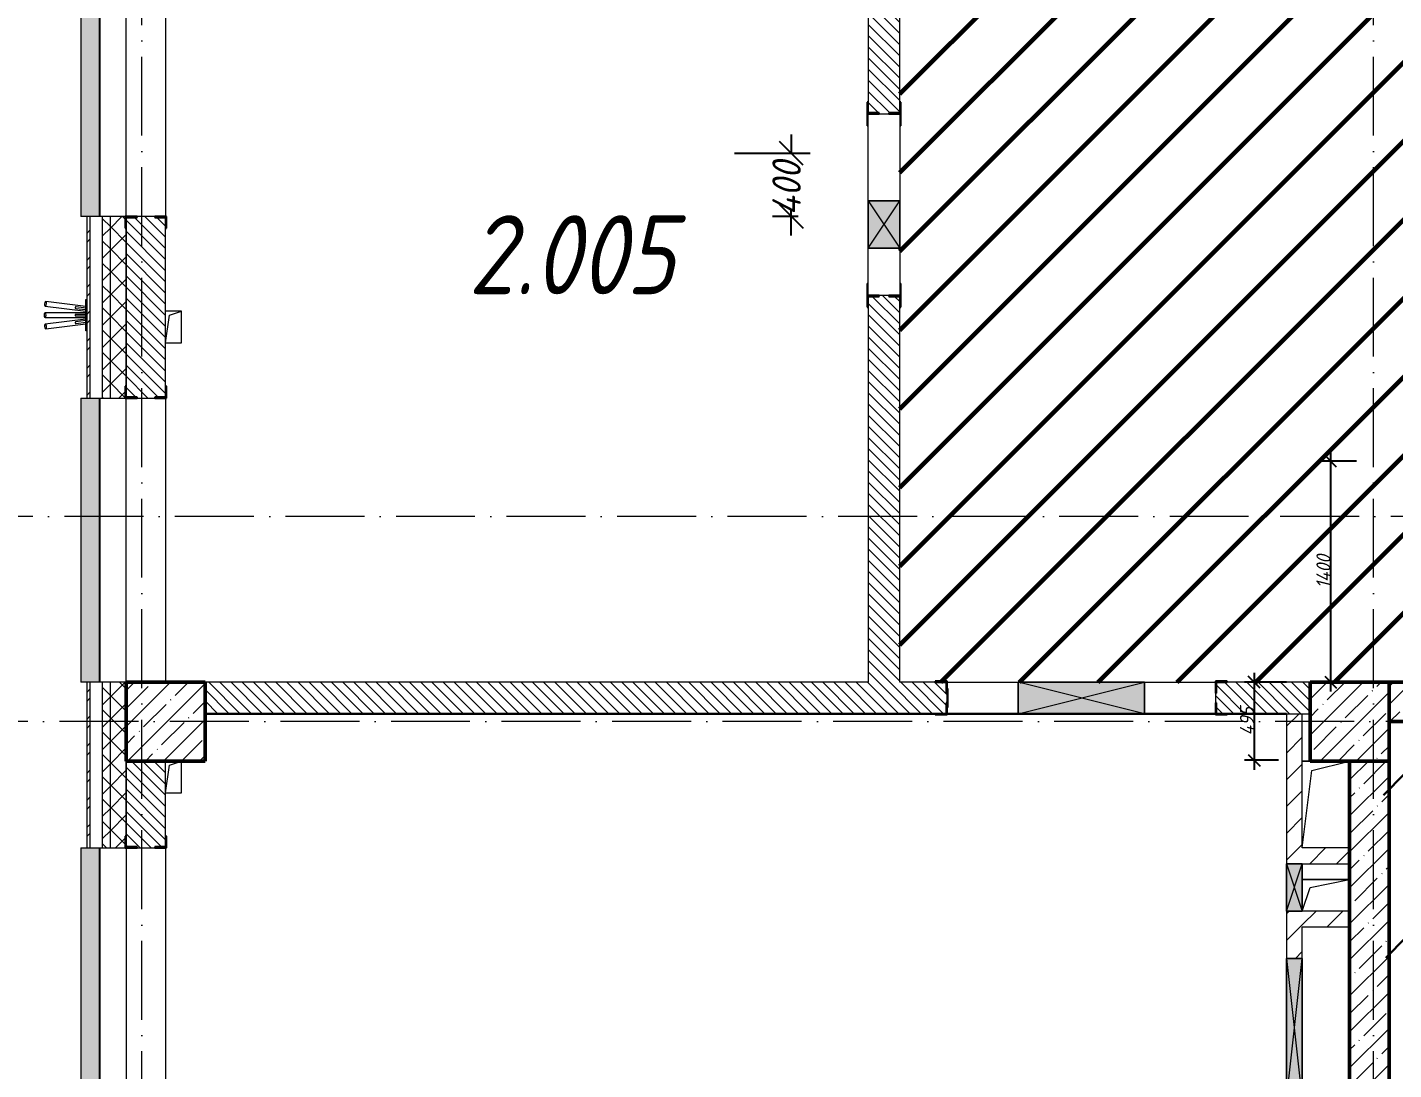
# Model space of a CAD drawing. Header units: millimetres. Extents: x -606178 to 312196, y -19338 to 632709.
# Drawn here: x -267977 to -259323, y 511370 to 517974 of the extents above; entities that cross this region are included whole.
import ezdxf

# ---------------------------------------------------------------- set-up
doc = ezdxf.new("R2010")
doc.units = ezdxf.units.MM
doc.linetypes.add('50_200_ШТРИХ_1Т_ш5_п1_п1_', pattern=[700, 500, -100, 0, -100])
for name, color, linetype, lineweight in [('2.4) ПГП вычит ЖБбалки 0.4 м -', 24, 'Continuous', 30), ('4) ЛЕстницы', 5, 'Continuous', 30), ('6.4.1) Окр пт с инж. ПТ2.16', 3, 'Continuous', 60), ('A-____-____-DIMS', 7, 'Continuous', 9), ('A-DETL-GENF-OTLN', 7, 'Continuous', 9), ('A-FLOR-____-OTLN', 7, 'Continuous', 9), ('A-GENM-____-MCUT', 7, 'Continuous', 25), ('A-GENM-____-OTLN', 7, 'Continuous', 9), ('A-GENM-____-OTLN-1', 7, 'Continuous', 25), ('A-GLAZ-____-OTLN', 7, 'Continuous', 9), ('A-WALL-____-MCUT', 7, 'Continuous', 13), ('A-WALL-____-MCUT-1', 7, 'Continuous', 9), ('A-WALL-____-MCUT-2', 7, 'Continuous', 50), ('A-WALL-____-OTLN', 7, 'Continuous', 9), ('A-WALL-____-PATT-1', 7, 'Continuous', 9), ('A-WALL-FNSH-MCUT-1', 7, 'Continuous', 9), ('I-WALL-____-OTLN', 7, 'Continuous', 9), ('S-COLS-____-MCUT', 7, 'Continuous', 50), ('S-COLS-____-OTLN', 7, 'Continuous', 9), ('S-GRID-____-OTLN-1', 7, '50_200_ШТРИХ_1Т_ш5_п1_п1_', 9), ('Марки помещений', 7, 'Continuous', 9)]:
    doc.layers.add(name, color=color, linetype=linetype, lineweight=lineweight)
doc.layers.add('A-GLAZ-____-OTLN-1', color=7, linetype='Continuous', lineweight=9, true_color=0xc0c0c0)
doc.styles.add('ISOCPEUR_I_10', font='isocpeui.ttf', dxfattribs={"width": 0.9, "height": 180})
doc.styles.add('ISOCPEUR_I_2', font='isocpeui.ttf', dxfattribs={"width": 0.85, "height": 2.3})
doc.styles.add('ISOCPEUR_I_7', font='isocpeui.ttf', dxfattribs={"width": 0.9, "height": 90})
doc.dimstyles.new('ISO-1_8_0_9К_СРЕДНИЙ_Кладочные_2', dxfattribs={"dimscale": 304.8, "dimtxt": 89.638306, "dimasz": 0.246063, "dimexe": 0.19685, "dimexo": 0, "dimgap": 0, "dimtad": 1, "dimdec": 3, "dimrnd": 0.001, "dimdsep": 46, "dimtxsty": 'ISOCPEUR_I_7', "dimblk1": 'OBLIQUE', "dimblk2": 'OBLIQUE', "dimsah": 1, "dimcen": 0.09, "dimdle": 0.19685, "dimazin": 0, "dimtfac": 1, "dimtdec": 4, "dimtix": 1, "dimtmove": 1, "dimatfit": 3, "dimfxl": 1, "dimtvp": 1, "dimtolj": 1, "dimtzin": 0, "dimarcsym": 2})
doc.dimstyles.new('ISO-1_8_0_9К_СРЕДНИЙ_Кладочные_3', dxfattribs={"dimscale": 304.8, "dimtxt": 179.276612, "dimasz": 0.492126, "dimexe": 0.393701, "dimexo": 0, "dimgap": 0, "dimtad": 1, "dimdec": 3, "dimrnd": 0.001, "dimdsep": 46, "dimtxsty": 'ISOCPEUR_I_10', "dimblk1": 'OBLIQUE', "dimblk2": 'OBLIQUE', "dimsah": 1, "dimcen": 0.09, "dimdle": 0.393701, "dimazin": 0, "dimtfac": 1, "dimtdec": 4, "dimtix": 1, "dimtmove": 0, "dimatfit": 3, "dimfxl": 1, "dimtvp": 1, "dimtolj": 1, "dimtzin": 0, "dimarcsym": 2})
pattern_1 = [(135, (-264901.3, 451794.26), (-35.35534, -35.35534), [])]
pattern_2 = [(45, (-264901.3, 451794.26), (-114.04925, 114.04925), []), (45, (-264787.25, 451794.26), (-114.04925, 114.04925), [201.612, -40.322, 3.353, -36.97])]
pattern_3 = [(45, (-264901.3, 451794.26), (-84.85281, 84.85281), [])]
pattern_4 = [(45, (-264901.3, 451794.26), (-70.71068, 70.71068), []), (135, (-264901.3, 451794.26), (-70.71068, -70.71068), [])]

# ---------------------------------------------------------------- blocks, each defined once
blk = doc.blocks.new('BSC_Колонна _Прямоугольная - 500х500-V24-АР1_План отверстий 2 этажа в осях 1-64_Ю-ЯЯ')
at = {"layer": 'S-COLS-____-OTLN'}
h = blk.add_hatch(dxfattribs=at)
h.set_pattern_fill('FP_33', color=256, style=0, pattern_type=2)
h.set_pattern_definition([(45, (2200, -61781.04), (-114.04925, 114.04925), []), (45, (2314.05, -61781.04), (-114.04925, 114.04925), [201.613, -40.323, 3.353, -36.97])])
h.paths.add_polyline_path([(-250, -250), (250, -250), (250, 250), (-250, 250)], flags=0)
at = {"layer": 'S-COLS-____-MCUT'}
for p, q in [((250, 250), (-250, 250)), ((-250, 250), (-250, -250)), ((250, -250), (250, 250)), ((-250, -250), (250, -250))]:
    blk.add_line(p, q, dxfattribs=at)
blk = doc.blocks.new('BSC_Колонна _Прямоугольная - 500х500-V28-АР1_План отверстий 2 этажа в осях 1-64_Ю-ЯЯ')
at = {"layer": 'S-COLS-____-OTLN'}
h = blk.add_hatch(dxfattribs=at)
h.set_pattern_fill('FP_37', color=256, style=0, pattern_type=2)
h.set_pattern_definition([(45, (-5300, -61781.04), (-114.04925, 114.04925), []), (45, (-5185.95, -61781.04), (-114.04925, 114.04925), [201.613, -40.323, 3.353, -36.97])])
h.paths.add_polyline_path([(-250, -250), (250, -250), (250, 250), (-250, 250)], flags=0)
at = {"layer": 'S-COLS-____-MCUT'}
for p, q in [((250, 250), (-250, 250)), ((-250, 250), (-250, -250)), ((250, -250), (250, 250)), ((-250, -250), (250, -250))]:
    blk.add_line(p, q, dxfattribs=at)
blk = doc.blocks.new('Фахверк_СКБ_Уголок - 250_2700-27497298-АР1_План отверстий 2 этажа в осях 1-64_Ю-ЯЯ')
at = {"layer": 'A-GENM-____-MCUT'}
for p, q in [((200, 181), (125, 181)), ((125, 181), (125, 106)), ((131, 106), (131, 175)), ((131, 175), (200, 175)), ((200, 175), (200, 181)), ((125, 106), (131, 106)), ((131, -6), (125, -6)), ((125, -6), (125, -81)), ((125, -81), (200, -81)), ((131, -75), (131, -6)), ((200, -75), (131, -75)), ((200, -81), (200, -75))]:
    blk.add_line(p, q, dxfattribs=at)
blk = doc.blocks.new('154_Стойка_СКБ_Уголок - СМ-2180_200-28268025-АР1_План отверстий 2 этажа в осях 1-64_Ю-ЯЯ')
at = {"layer": 'A-GENM-____-MCUT'}
for p, q in [((125, 156), (125, 81)), ((200, 156), (125, 156)), ((131, 81), (131, 150)), ((131, 150), (200, 150)), ((200, 150), (200, 156)), ((125, 81), (131, 81)), ((131, 19), (125, 19)), ((125, 19), (125, -56)), ((131, -50), (131, 19)), ((125, -56), (200, -56)), ((200, -50), (131, -50)), ((200, -56), (200, -50))]:
    blk.add_line(p, q, dxfattribs=at)
blk = doc.blocks.new('Стойка_Влож_Уголок_Опорный - Уголок-28213941-АР1_План отверстий 2 этажа в осях 1-64_Ю-ЯЯ')
at = {"layer": 'A-GENM-____-OTLN'}
for p, q in [((-212, -6), (-212, 0)), ((0, 0), (0, -6)), ((-212, -75), (-212, -6)), ((-212, -6), (-206, -6)), ((-212, -75), (-206, -75)), ((-6, -6), (0, -6)), ((-6, -75), (0, -75)), ((0, -6), (0, -75))]:
    blk.add_line(p, q, dxfattribs=at)
blk = doc.blocks.new('Фахверк_СКБ_Уголок - 200_3550-28267367-АР1_План отверстий 2 этажа в осях 1-64_Ю-ЯЯ')
at = {"layer": 'A-GENM-____-MCUT'}
for p, q in [((200, 156), (125, 156)), ((125, 156), (125, 81)), ((131, 81), (131, 150)), ((131, 150), (200, 150)), ((200, 150), (200, 156)), ((125, 81), (131, 81)), ((131, 19), (125, 19)), ((125, 19), (125, -56)), ((131, -50), (131, 19)), ((125, -56), (200, -56)), ((200, -50), (131, -50)), ((200, -56), (200, -50))]:
    blk.add_line(p, q, dxfattribs=at)
blk = doc.blocks.new('154_Стойка_СКБ_Уголок - СМ-2480_200-28346303-АР1_План отверстий 2 этажа в осях 1-64_Ю-ЯЯ')
at = {"layer": 'A-GENM-____-MCUT'}
for p, q in [((125, 156), (125, 81)), ((200, 156), (125, 156)), ((131, 81), (131, 150)), ((131, 150), (200, 150)), ((200, 150), (200, 156)), ((125, 81), (131, 81)), ((131, 19), (125, 19)), ((125, 19), (125, -56)), ((131, -50), (131, 19)), ((125, -56), (200, -56)), ((200, -50), (131, -50)), ((200, -56), (200, -50))]:
    blk.add_line(p, q, dxfattribs=at)
blk = doc.blocks.new('Стойка_Влож_Полоса боковая - Полоса-V150-АР1_План отверстий 2 этажа в осях 1-64_Ю-ЯЯ')
at = {"layer": 'A-GENM-____-OTLN'}
for p, q in [((-5, 60), (0, 60)), ((-5, -60), (-5, 60)), ((0, 31), (0, -31)), ((0, -60), (-5, -60))]:
    blk.add_line(p, q, dxfattribs=at)
blk = doc.blocks.new('AR_Отверстие прямоугольное _в плите_ - AR_Отверстие прямоугольное _в плите_-V165-АР1_План отверстий 2 этажа в осях 1-64_Ю-ЯЯ')
at = {"layer": 'A-GENM-____-OTLN'}
for p, q in [((50, 100), (-50, 100)), ((-25, 75), (50, 100)), ((50, -100), (50, 100)), ((-50, -100), (-25, 75)), ((-50, -100), (50, -100))]:
    blk.add_line(p, q, dxfattribs=at)
blk = doc.blocks.new('AR_Отверстие прямоугольное _в плите_ - AR_Отверстие прямоугольное _в плите_-V188-АР1_План отверстий 2 этажа в осях 1-64_Ю-ЯЯ')
at = {"layer": 'A-GENM-____-OTLN'}
for p, q in [((150, 100), (-150, 100)), ((-100, 50), (150, 100)), ((-150, -100), (-100, 50))]:
    blk.add_line(p, q, dxfattribs=at)
blk = doc.blocks.new('AR_Отверстие прямоугольное _в плите_ - AR_Отверстие прямоугольное _в плите_-30552638-АР1_План отверстий 2 этажа в осях 1-64_Ю-ЯЯ')
at = {"layer": 'A-GENM-____-OTLN'}
for p, q in [((-100, 275), (-150, 275)), ((-90, 215), (150, 275)), ((-150, -275), (-90, 215))]:
    blk.add_line(p, q, dxfattribs=at)
blk = doc.blocks.new('Отлив_СКБ - Отлив витража_120_НВФ-31885689-АР1_План отверстий 2 этажа в осях 1-64_Ю-ЯЯ')
at = {"layer": 'A-GLAZ-____-OTLN-1'}
for points in [[(1800, 2), (1800, 120), (0, 120), (0, 2), (737.3, 2)], [(1800, 0), (1800, 2), (0, 2), (0, 0), (737.3, 0)]]:
    blk.add_hatch(color=256, dxfattribs=at).paths.add_polyline_path(points, flags=0)
at = {"layer": 'A-GLAZ-____-OTLN'}
for p, q in [((0, 83), (0, 120)), ((1800, 120), (0, 120)), ((1800, 120), (1800, 83)), ((0, 2), (1800, 2)), ((1800, 0), (0, 0))]:
    blk.add_line(p, q, dxfattribs=at)
blk = doc.blocks.new('Указатель_Флаги_По грани - Указатель_Флаги_По грани-31763482-АР1_План отверстий 2 этажа в осях 1-64_Ю-ЯЯ')
at = {"layer": 'A-GENM-____-OTLN'}
for p, q in [((-2963.1, 64412.6), (-2705, 64380.9)), ((-2705, 64411.2), (-2959.5, 64442.4)), ((-2768.8, 64398.8), (-2705, 64391)), ((-2705, 64401.1), (-2767.5, 64408.8)), ((-2705, 64257), (-2705, 64455)), ((-2705, 64455), (-2700, 64455)), ((-2705, 64371.1), (-2963.2, 64371)), ((-2963.2, 64341), (-2705, 64341.1)), ((-2705, 64331.2), (-2963.1, 64299.5)), ((-2705, 64321.1), (-2768.8, 64313.3)), ((-2705, 64361.1), (-2768.6, 64361)), ((-2768.6, 64351), (-2705, 64351.1)), ((-2767.5, 64303.3), (-2705, 64311)), ((-2959.5, 64269.7), (-2705, 64300.9)), ((-2700, 64257), (-2705, 64257))]:
    blk.add_line(p, q, dxfattribs=at)
for centre, major_axis, start_param, end_param in [((-2961.3, 64427.5), (1.8, 14.9), 1.570796, 4.712389), ((-2961.3, 64427.5), (1.8, 14.9), 4.712389, 7.853982), ((-2963.2, 64356), (0, 15), 4.712389, 7.853982), ((-2963.2, 64356), (0, 15), 1.570796, 4.712389), ((-2961.3, 64284.6), (-1.8, 14.9), 4.712389, 7.853982), ((-2961.3, 64284.6), (-1.8, 14.9), 1.570796, 4.712389)]:
    blk.add_ellipse(centre, major_axis=major_axis, ratio=0.422618, start_param=start_param, end_param=end_param, dxfattribs=at)
for points, knots in [([(-2772.7, 64404.4), (-2772.8, 64403.7), (-2772.7, 64402.4), (-2772.2, 64401), (-2771.5, 64400.1), (-2770.8, 64399.5), (-2770.2, 64399.2), (-2769.7, 64399), (-2769.4, 64398.9), (-2769.3, 64398.9)], [0, 0, 0, 0, 0.1111111, 0.2222222, 0.2777778, 0.3333333, 0.3888889, 0.4166667, 0.4444444, 0.4444444, 0.4444444, 0.4444444]), ([(-2768, 64408.8), (-2768.2, 64408.8), (-2768.5, 64408.8), (-2769.1, 64408.7), (-2769.7, 64408.6), (-2770.5, 64408.2), (-2771.4, 64407.5), (-2772.3, 64406.3), (-2772.6, 64405), (-2772.7, 64404.4)], [0.5555556, 0.5555556, 0.5555556, 0.5555556, 0.5833333, 0.6111111, 0.6666667, 0.7222222, 0.7777778, 0.8888889, 1, 1, 1, 1]), ([(-2769.1, 64361), (-2769.3, 64361), (-2769.6, 64361), (-2770, 64360.9), (-2770.4, 64360.7), (-2770.9, 64360.5), (-2771.5, 64360.1), (-2772.3, 64359.3), (-2773, 64358), (-2773.2, 64356.7), (-2773.2, 64356)], [0.5555556, 0.5555556, 0.5555556, 0.5555556, 0.5833333, 0.6111111, 0.6388889, 0.6666667, 0.7222222, 0.7777778, 0.8888889, 1, 1, 1, 1]), ([(-2773.2, 64356), (-2773.2, 64355.4), (-2773, 64354.1), (-2772.3, 64352.7), (-2771.5, 64351.9), (-2770.8, 64351.5), (-2770.1, 64351.2), (-2769.6, 64351.1), (-2769.3, 64351.1), (-2769.1, 64351.1)], [0, 0, 0, 0, 0.1111111, 0.2222222, 0.2777778, 0.3333333, 0.3888889, 0.4166667, 0.4444444, 0.4444444, 0.4444444, 0.4444444]), ([(-2769.3, 64313.2), (-2769.4, 64313.1), (-2769.7, 64313.1), (-2770.2, 64312.9), (-2770.8, 64312.6), (-2771.5, 64312), (-2772.2, 64311.1), (-2772.7, 64309.7), (-2772.8, 64308.4), (-2772.7, 64307.7)], [0.5555556, 0.5555556, 0.5555556, 0.5555556, 0.5833333, 0.6111111, 0.6666667, 0.7222222, 0.7777778, 0.8888889, 1, 1, 1, 1]), ([(-2772.7, 64307.7), (-2772.6, 64307.1), (-2772.3, 64305.8), (-2771.4, 64304.6), (-2770.5, 64303.9), (-2769.7, 64303.5), (-2769.1, 64303.3), (-2768.5, 64303.3), (-2768.2, 64303.3), (-2768, 64303.3)], [0, 0, 0, 0, 0.1111111, 0.2222222, 0.2777778, 0.3333333, 0.3888889, 0.4166667, 0.4444444, 0.4444444, 0.4444444, 0.4444444])]:
    blk.add_open_spline(points, degree=3, knots=knots, dxfattribs=at)
blk = doc.blocks.new('AR_Отверстие прямоугольное _в стене_ - AR_Отверстие прямоугольное _в стене__ОВ-36801996-АР1_План отверстий 2 этажа в осях 1-64_Ю-ЯЯ')
at = {"layer": 'A-GLAZ-____-OTLN'}
blk.add_hatch(color=256, dxfattribs=at).paths.add_polyline_path([(-450, -50), (450, -50), (450, 50), (-450, 50)], flags=0)
at = {"layer": 'A-DETL-GENF-OTLN'}
for p, q in [((-450, -50), (-450, 50)), ((-450, 50), (450, 50)), ((450, 50), (-450, -50)), ((-450, 50), (450, -50)), ((450, 50), (-450, 50)), ((-450, 50), (-450, -50)), ((450, 50), (450, -50)), ((450, -50), (450, 50)), ((450, -50), (-450, -50)), ((-450, -50), (450, -50))]:
    blk.add_line(p, q, dxfattribs=at)
blk = doc.blocks.new('AR_Отверстие прямоугольное _в стене__БезПР - AR_Отверстие прямоугольное _в стене__БезПР-36428461-АР1_План отверстий 2 этажа в осях 1-64_Ю-ЯЯ')
at = {"layer": 'A-GLAZ-____-OTLN'}
blk.add_hatch(color=256, dxfattribs=at).paths.add_polyline_path([(-150, -50), (150, -50), (150, 50), (-150, 50)], flags=0)
at = {"layer": 'A-DETL-GENF-OTLN'}
for p, q in [((-150, -50), (-150, 50)), ((-150, 50), (150, 50)), ((150, 50), (-150, -50)), ((-150, 50), (150, -50)), ((150, 50), (-150, 50)), ((-150, 50), (-150, -50)), ((150, 50), (150, -50)), ((150, -50), (150, 50)), ((150, -50), (-150, -50)), ((-150, -50), (150, -50))]:
    blk.add_line(p, q, dxfattribs=at)
blk = doc.blocks.new('AR_Отверстие прямоугольное _в стене__БезПР - AR_Отверстие прямоугольное _в стене__БезПР-36427769-АР1_План отверстий 2 этажа в осях 1-64_Ю-ЯЯ')
at = {"layer": 'A-GLAZ-____-OTLN'}
blk.add_hatch(color=256, dxfattribs=at).paths.add_polyline_path([(-150, -100), (150, -100), (150, 100), (-150, 100)], flags=0)
at = {"layer": 'A-DETL-GENF-OTLN'}
for p, q in [((-150, -100), (-150, 100)), ((-150, 100), (150, 100)), ((150, 100), (-150, -100)), ((-150, 100), (150, -100)), ((150, 100), (-150, 100)), ((-150, 100), (-150, -100)), ((150, 100), (150, -100)), ((150, -100), (150, 100)), ((150, -100), (-150, -100)), ((-150, -100), (150, -100))]:
    blk.add_line(p, q, dxfattribs=at)
at = {"layer": 'A-GLAZ-____-OTLN'}
blk.add_line((150, 100), (-150, 100), dxfattribs=at)
blk = doc.blocks.new('AR_Отверстие прямоугольное _в стене_ - AR_Отверстие прямоугольное _в стене__ОВ-36799175-АР1_План отверстий 2 этажа в осях 1-64_Ю-ЯЯ')
at = {"layer": 'A-GLAZ-____-OTLN'}
blk.add_hatch(color=256, dxfattribs=at).paths.add_polyline_path([(-400, 100), (-400, -100), (400, -100), (400, 100), (80.2, 100)], flags=0)
at = {"layer": 'A-DETL-GENF-OTLN'}
for p, q in [((-400, -100), (-400, 100)), ((-400, 100), (400, 100)), ((400, 100), (-400, -100)), ((-400, 100), (400, -100)), ((400, 100), (-400, 100)), ((-400, 100), (-400, -100)), ((400, 100), (400, -100)), ((400, -100), (400, 100)), ((400, -100), (-400, -100)), ((-400, -100), (400, -100))]:
    blk.add_line(p, q, dxfattribs=at)
blk = doc.blocks.new('_Oblique')
at = {"color": 0, "linetype": 'ByBlock', "lineweight": -2}
blk.add_line((-0.5, -0.5), (0.5, 0.5), dxfattribs=at)
blk = doc.blocks.new('*D4926')
at = {"layer": 'A-____-____-DIMS', "color": 0, "lineweight": -2, "transparency": 16777216}
for p, q in [((-263138, 517295.3), (-263138, 517169.7)), ((-263498.3, 517175.3), (-263018, 517175.3)), ((-263095.3, 516775.3), (-263258, 516775.3)), ((-263138, 516655.3), (-263138, 516817.6))]:
    blk.add_line(p, q, dxfattribs=at)
at = {"layer": 'Defpoints', "color": 0, "transparency": 16777216}
for p in [(-263498.3, 517175.3), (-263138, 517175.3), (-263095.3, 516775.3)]:
    blk.add_point(p, dxfattribs=at)
at = {"layer": 'A-____-____-DIMS', "color": 0, "lineweight": -2, "transparency": 16777216, "xscale": 150, "yscale": 150, "zscale": 150}
for p, rotation in [((-263138, 517175.3), 90), ((-263138, 516775.3), 270)]:
    blk.add_blockref('_Oblique', p, dxfattribs=dict(at, rotation=rotation))
at = {"layer": 'A-____-____-DIMS', "color": 0, "transparency": 16777216, "insert": (-263258, 516780.6), "char_height": 180, "width": 426.127, "attachment_point": 1, "rotation": 90, "line_spacing_factor": 1.149209, "style": 'ISOCPEUR_I_10'}
blk.add_mtext('\\A1;400', dxfattribs=at)
blk = doc.blocks.new('*D4911')
at = {"layer": 'A-____-____-DIMS', "color": 0, "lineweight": -2, "transparency": 16777216}
for p, q in [((-259557.3, 515225.3), (-259782.1, 515225.3)), ((-259722.1, 515285.3), (-259722.1, 513765.3)), ((-259351.3, 513825.3), (-259782.1, 513825.3))]:
    blk.add_line(p, q, dxfattribs=at)
at = {"layer": 'Defpoints', "color": 0, "transparency": 16777216}
for p in [(-259557.3, 515225.3), (-259722.1, 513825.3), (-259351.3, 513825.3)]:
    blk.add_point(p, dxfattribs=at)
at = {"layer": 'A-____-____-DIMS', "color": 0, "lineweight": -2, "transparency": 16777216, "xscale": 75, "yscale": 75, "zscale": 75}
for p, rotation in [((-259722.1, 515225.3), 90), ((-259722.1, 513825.3), 270)]:
    blk.add_blockref('_Oblique', p, dxfattribs=dict(at, rotation=rotation))
at = {"layer": 'A-____-____-DIMS', "color": 0, "transparency": 16777216, "insert": (-259767.1, 514525.3), "char_height": 90, "width": 521.281, "attachment_point": 5, "rotation": 90, "style": 'ISOCPEUR_I_7'}
blk.add_mtext('\\A1;1400', dxfattribs=at)
blk = doc.blocks.new('*D4912')
at = {"layer": 'A-____-____-DIMS', "color": 0, "lineweight": -2, "transparency": 16777216}
for p, q in [((-260206.5, 513885.3), (-260206.5, 513270.3)), ((-260001.3, 513825.3), (-260266.5, 513825.3)), ((-260051.3, 513330.3), (-260266.5, 513330.3))]:
    blk.add_line(p, q, dxfattribs=at)
at = {"layer": 'Defpoints', "color": 0, "transparency": 16777216}
for p in [(-260001.3, 513825.3), (-260206.5, 513330.3), (-260051.3, 513330.3)]:
    blk.add_point(p, dxfattribs=at)
at = {"layer": 'A-____-____-DIMS', "color": 0, "lineweight": -2, "transparency": 16777216, "xscale": 75, "yscale": 75, "zscale": 75}
for p, rotation in [((-260206.5, 513825.3), 90), ((-260206.5, 513330.3), 270)]:
    blk.add_blockref('_Oblique', p, dxfattribs=dict(at, rotation=rotation))
at = {"layer": 'A-____-____-DIMS', "color": 0, "transparency": 16777216, "insert": (-260251.5, 513577.8), "char_height": 90, "width": 426.127, "attachment_point": 5, "rotation": 90, "style": 'ISOCPEUR_I_7'}
blk.add_mtext('\\A1;495', dxfattribs=at)

msp = doc.modelspace()

# ---------------------------------------------------------------- hatches: boundary and pattern name
at = {"layer": '4) ЛЕстницы'}
h = msp.add_hatch(dxfattribs=at)
h.set_pattern_fill('ANSI31', color=256, scale=230, angle=0.62387284)
h.set_pattern_definition([(45.6239, (-308161, 388080.6), (-521.9565, 510.7117), [])])
h.paths.add_polyline_path([(-259391.9127, 513564.1405), (-257342.0343, 513586.4618), (-257260.3711, 507234.3648), (-259310.2496, 507212.0436)])
at = {"layer": '6.4.1) Окр пт с инж. ПТ2.16'}
h = msp.add_hatch(dxfattribs=at)
h.set_pattern_fill('ANSI31', color=256, scale=111)
h.paths.add_polyline_path([(-259351.3011, 528425.3011), (-257525.5952, 528425.3011), (-257525.5952, 518825.3011), (-259351.3011, 518825.3011)])
h.paths.add_polyline_path([(-262451.3011, 518825.3011), (-257301.3011, 518825.3011), (-257301.3011, 513825.3011), (-262451.3011, 513825.3011)])
h.paths.add_polyline_path([(-219701.3011, 519325.3011), (-257301.3011, 519325.3011), (-257301.3011, 514975.3011), (-219701.3011, 514975.3011)])
at = {"layer": 'A-WALL-____-PATT-1'}
h = msp.add_hatch(dxfattribs=at)
h.set_pattern_fill('FP_3', color=256, style=0, pattern_type=2)
h.set_pattern_definition([(45, (-264901.3, 451794.26), (-85.53659, 85.53659), []), (45, (-264844.28, 451794.26), (-85.53659, 85.53659), [])])
h.paths.add_polyline_path([(-267601.3011, 506725.3011), (-267581.3011, 506725.3011), (-267581.3011, 507975.3011), (-267601.3011, 507975.3011), (-267601.3011, 507404.4386)], flags=0)
h.paths.add_polyline_path([(-267581.3011, 509775.3011), (-267581.3011, 510975.3011), (-267601.3011, 510975.3011), (-267601.3011, 509775.3011)], flags=0)
h.paths.add_polyline_path([(-267581.3011, 512775.3011), (-267581.3011, 513825.3011), (-267601.3011, 513825.3011), (-267601.3011, 512775.3011)], flags=0)
h.paths.add_polyline_path([(-267581.3011, 515625.3011), (-267581.3011, 516775.3011), (-267601.3011, 516775.3011), (-267601.3011, 515625.3011)], flags=0)
h.paths.add_polyline_path([(-267581.3011, 518575.3011), (-267581.3011, 519645.3011), (-267601.3011, 519645.3011), (-267601.3011, 518575.3011)], flags=0)
h = msp.add_hatch(dxfattribs=at)
h.set_pattern_fill('FP_1', color=256, style=0, pattern_type=2)
h.set_pattern_definition(pattern_4)
h.paths.add_polyline_path([(-267501.3011, 506825.3011), (-267451.3011, 506825.3011), (-267451.3011, 507975.3011), (-267501.3011, 507975.3011), (-267501.3011, 507404.4386)], flags=0)
h.paths.add_polyline_path([(-267501.3011, 509775.3011), (-267451.3011, 509775.3011), (-267451.3011, 510975.3011), (-267501.3011, 510975.3011), (-267501.3011, 510633.2633)], flags=0)
h.paths.add_polyline_path([(-267501.3011, 512775.3011), (-267451.3011, 512775.3011), (-267451.3011, 513825.3011), (-267501.3011, 513825.3011)], flags=0)
h.paths.add_polyline_path([(-267451.3011, 515625.3011), (-267451.3011, 516775.3011), (-267501.3011, 516775.3011), (-267501.3011, 515625.3011)], flags=0)
h.paths.add_polyline_path([(-267501.3011, 518575.3011), (-267451.3011, 518575.3011), (-267451.3011, 519475.3011), (-267501.3011, 519475.3011), (-267501.3011, 518705.3251)], flags=0)
h = msp.add_hatch(dxfattribs=at)
h.set_pattern_fill('FP_1', color=256, style=0, pattern_type=2)
h.set_pattern_definition(pattern_4)
h.paths.add_polyline_path([(-267451.3011, 506875.3011), (-267351.3011, 506875.3011), (-267351.3011, 507900.3011), (-267357.3011, 507900.3011), (-267357.3011, 507975.3011), (-267451.3011, 507975.3011), (-267451.3011, 507404.4386)], flags=0)
h.paths.add_polyline_path([(-267351.3011, 510475.3032), (-267351.3011, 510975.3011), (-267451.3011, 510975.3011), (-267451.3011, 510475.3011)], flags=0)
h.paths.add_polyline_path([(-267357.3011, 509775.3011), (-267357.3011, 509850.3011), (-267351.3011, 509850.3011), (-267351.3011, 510475.3032), (-267451.3011, 510475.3011), (-267451.3011, 509775.3011)], flags=0)
h.paths.add_polyline_path([(-267357.3011, 512775.3011), (-267357.3011, 512850.3011), (-267351.3011, 512850.3011), (-267351.3011, 513825.3011), (-267451.3011, 513825.3011), (-267451.3011, 512775.3011)], flags=0)
h.paths.add_polyline_path([(-267357.3011, 515625.3011), (-267357.3011, 515700.3011), (-267351.3011, 515700.3011), (-267351.3011, 516700.3011), (-267357.3011, 516700.3011), (-267357.3011, 516775.3011), (-267451.3011, 516775.3011), (-267451.3011, 515625.3011)], flags=0)
h.paths.add_polyline_path([(-267451.3011, 518575.3011), (-267357.3011, 518575.3011), (-267357.3011, 518650.3011), (-267351.3011, 518650.3011), (-267351.3011, 519475.3011), (-267451.3011, 519475.3011), (-267451.3011, 518705.3251)], flags=0)
h = msp.add_hatch(dxfattribs=at)
h.set_pattern_fill('FP_6', color=256, style=0, pattern_type=2)
h.set_pattern_definition(pattern_1)
h.paths.add_polyline_path([(-262451.3011, 513825.3011), (-262451.3011, 516269.3011), (-262520.3011, 516269.3011), (-262520.3011, 516275.3011), (-262582.3011, 516275.3011), (-262582.3011, 516269.3011), (-262651.3011, 516269.3011), (-262651.3011, 513825.3011)], flags=0)
h.paths.add_polyline_path([(-262520.3011, 517425.3011), (-262520.3011, 517431.3011), (-262451.3011, 517431.3011), (-262451.3011, 519225.3011), (-262651.3011, 519225.3011), (-262651.3011, 517431.3011), (-262582.3011, 517431.3011), (-262582.3011, 517425.3011)], flags=0)
h = msp.add_hatch(dxfattribs=at)
h.set_pattern_fill('FP_6', color=256, style=0, pattern_type=2)
h.set_pattern_definition(pattern_1)
h.paths.add_polyline_path([(-267282.3011, 515625.3011), (-267170.3011, 515625.3011), (-267170.3011, 515631.3011), (-267101.3011, 515631.3011), (-267101.3011, 516769.3011), (-267170.3011, 516769.3011), (-267170.3011, 516775.3011), (-267282.3011, 516775.3011), (-267282.3011, 516769.3011), (-267351.3011, 516769.3011), (-267351.3011, 515631.3011), (-267282.3011, 515631.3011)], flags=0)
h.paths.add_polyline_path([(-267170.3011, 518575.3011), (-267170.3011, 518581.3011), (-267101.3011, 518581.3011), (-267101.3011, 518975.3011), (-267351.3011, 518975.3011), (-267351.3011, 518581.3011), (-267282.3011, 518581.3011), (-267282.3011, 518575.3011)], flags=0)
h = msp.add_hatch(dxfattribs=at)
h.set_pattern_fill('FP_6', color=256, style=0, pattern_type=2)
h.set_pattern_definition(pattern_1)
h.paths.add_polyline_path([(-260445.3011, 513625.3011), (-259851.3011, 513625.3011), (-259851.3011, 513825.3011), (-260445.3011, 513825.3011), (-260445.3011, 513756.3011), (-260451.3011, 513756.3011), (-260451.3011, 513694.3011), (-260445.3011, 513694.3011)], flags=0)
h.paths.add_polyline_path([(-262157.3011, 513625.3011), (-262157.3011, 513694.3011), (-262151.3011, 513694.3011), (-262151.3011, 513756.3011), (-262157.3011, 513756.3011), (-262157.3011, 513825.3011), (-266851.3011, 513825.3011), (-266851.3011, 513625.3011), (-262226.3011, 513625.3011)], flags=0)
h = msp.add_hatch(dxfattribs=at)
h.set_pattern_fill('FP_13', color=256, style=0, pattern_type=2)
h.set_pattern_definition(pattern_2)
h.paths.add_polyline_path([(-257301.3011, 513575.3011), (-257301.3011, 513825.3011), (-257501.3011, 513825.3011), (-257501.3011, 513575.3011)], flags=0)
h.paths.add_polyline_path([(-259351.3011, 513575.3011), (-259101.3011, 513575.3011), (-259101.3011, 513825.3011), (-259351.3011, 513825.3011)], flags=0)
h = msp.add_hatch(dxfattribs=at)
h.set_pattern_fill('FP_4', color=256, style=0, pattern_type=2)
h.set_pattern_definition(pattern_3)
h.paths.add_polyline_path([(-259901.3011, 510975.3011), (-259901.3011, 511175.3011), (-260001.3011, 511175.3011), (-260001.3011, 510975.3011)], flags=0)
h.paths.add_polyline_path([(-259901.3011, 512075.3011), (-259901.3011, 512375.3011), (-260001.3011, 512375.3011), (-260001.3011, 512075.3011), (-259916.6857, 512075.3011)], flags=0)
h.paths.add_polyline_path([(-259901.3011, 512675.3011), (-259901.3011, 513625.3011), (-260001.3011, 513625.3011), (-260001.3011, 512675.3011), (-259925.3011, 512675.3011)], flags=0)
h = msp.add_hatch(dxfattribs=at)
h.set_pattern_fill('FP_6', color=256, style=0, pattern_type=2)
h.set_pattern_definition(pattern_1)
h.paths.add_polyline_path([(-267170.3011, 512775.3011), (-267170.3011, 512781.3011), (-267101.3011, 512781.3011), (-267101.3011, 513325.3011), (-267351.3011, 513325.3011), (-267351.3011, 512781.3011), (-267282.3011, 512781.3011), (-267282.3011, 512775.3011)], flags=0)
h = msp.add_hatch(dxfattribs=at)
h.set_pattern_fill('FP_13', color=256, style=0, pattern_type=2)
h.set_pattern_definition(pattern_2)
h.paths.add_polyline_path([(-259351.3011, 510975.3011), (-259351.3011, 513325.3011), (-259601.3011, 513325.3011), (-259601.3011, 510975.3011)], flags=0)
h = msp.add_hatch(dxfattribs=at)
h.set_pattern_fill('FP_4', color=256, style=0, pattern_type=2)
h.set_pattern_definition(pattern_3)
h.paths.add_polyline_path([(-259601.3011, 512675.3011), (-259601.3011, 512775.3011), (-259901.3011, 512775.3011), (-259901.3011, 512675.3011), (-259613.9802, 512675.3011)], flags=0)
h = msp.add_hatch(dxfattribs=at)
h.set_pattern_fill('FP_4', color=256, style=0, pattern_type=2)
h.set_pattern_definition(pattern_3)
h.paths.add_polyline_path([(-259601.3011, 512275.3011), (-259601.3011, 512375.3011), (-259901.3011, 512375.3011), (-259901.3011, 512275.3011), (-259613.9802, 512275.3011)], flags=0)

# ---------------------------------------------------------------- linework, layer by layer
at = {"layer": '2.4) ПГП вычит ЖБбалки 0.4 м -'}
msp.add_lwpolyline([(-266851.3011, 513625.3011), (-260001.3011, 513625.3011)], dxfattribs=at)
at = {"layer": 'A-FLOR-____-OTLN'}
for p, q in [((-259901.3011, 513325.3011), (-259851.3011, 513325.3011)), ((-259901.3011, 512575.3011), (-259601.3011, 512575.3011))]:
    msp.add_line(p, q, dxfattribs=at)
at = {"layer": 'A-WALL-____-MCUT'}
for p, q in [((-262451.3011, 517500.3011), (-262451.3011, 519225.3011)), ((-262651.3011, 518875.3011), (-262651.3011, 517500.3011)), ((-262582.3011, 517425.3011), (-262520.3011, 517425.3011)), ((-267357.3011, 516775.3011), (-267581.3011, 516775.3011)), ((-267581.3011, 516775.3011), (-267581.3011, 515625.3011)), ((-267170.3011, 516775.3011), (-267282.3011, 516775.3011)), ((-267101.3011, 515700.3011), (-267101.3011, 516700.3011)), ((-262520.3011, 516275.3011), (-262582.3011, 516275.3011)), ((-262651.3011, 516200.3011), (-262651.3011, 513825.3011)), ((-262451.3011, 513825.3011), (-262451.3011, 516200.3011)), ((-267581.3011, 515625.3011), (-267357.3011, 515625.3011)), ((-267282.3011, 515625.3011), (-267170.3011, 515625.3011)), ((-267351.3011, 513825.3011), (-267581.3011, 513825.3011)), ((-267581.3011, 513825.3011), (-267581.3011, 512775.3011)), ((-262651.3011, 513825.3011), (-266851.3011, 513825.3011)), ((-262226.3011, 513825.3011), (-262451.3011, 513825.3011)), ((-260451.3011, 513756.3011), (-260451.3011, 513694.3011)), ((-259851.3011, 513825.3011), (-260376.3011, 513825.3011)), ((-266851.3011, 513625.3011), (-262226.3011, 513625.3011)), ((-260376.3011, 513625.3011), (-259851.3011, 513625.3011)), ((-267101.3011, 512850.3011), (-267101.3011, 513325.3011)), ((-267581.3011, 512775.3011), (-267357.3011, 512775.3011)), ((-267282.3011, 512775.3011), (-267170.3011, 512775.3011))]:
    msp.add_line(p, q, dxfattribs=at)
at = {"layer": 'A-WALL-____-MCUT-1'}
for p, q in [((-267501.3011, 515625.3011), (-267501.3011, 516775.3011)), ((-267451.3011, 515625.3011), (-267451.3011, 516775.3011)), ((-267351.3011, 516700.3011), (-267351.3011, 515700.3011)), ((-267351.3011, 515700.3011), (-267351.3011, 516700.3011)), ((-267501.3011, 512775.3011), (-267501.3011, 513825.3011)), ((-267451.3011, 512775.3011), (-267451.3011, 513825.3011)), ((-267351.3011, 513325.3011), (-267351.3011, 512850.3011)), ((-267351.3011, 512850.3011), (-267351.3011, 513325.3011))]:
    msp.add_line(p, q, dxfattribs=at)
at = {"layer": 'A-WALL-____-MCUT-2'}
for p, q in [((-259101.3011, 513825.3011), (-259351.3011, 513825.3011)), ((-259351.3011, 513575.3011), (-259101.3011, 513575.3011)), ((-259601.3011, 513325.3011), (-259601.3011, 510975.3011)), ((-259351.3011, 510975.3011), (-259351.3011, 513325.3011))]:
    msp.add_line(p, q, dxfattribs=at)
at = {"layer": 'A-WALL-____-OTLN'}
for p, q in [((-267351.3011, 516775.3011), (-267351.3011, 518575.3011)), ((-267101.3011, 518575.3011), (-267101.3011, 516775.3011)), ((-267351.3011, 513825.3011), (-267351.3011, 515625.3011)), ((-267101.3011, 515625.3011), (-267101.3011, 513825.3011)), ((-267351.3011, 512775.3011), (-267351.3011, 510975.3011)), ((-267101.3011, 512775.3011), (-267101.3011, 510975.3011))]:
    msp.add_line(p, q, dxfattribs=at)
at = {"layer": 'A-WALL-FNSH-MCUT-1'}
for p, q in [((-267601.3011, 516775.3011), (-267601.3011, 515625.3011)), ((-267581.3011, 516775.3011), (-267601.3011, 516775.3011)), ((-267601.3011, 515625.3011), (-267581.3011, 515625.3011)), ((-267601.3011, 513825.3011), (-267601.3011, 512775.3011)), ((-267581.3011, 513825.3011), (-267601.3011, 513825.3011)), ((-260001.3011, 513625.3011), (-260001.3011, 512675.3011)), ((-259901.3011, 512775.3011), (-259901.3011, 513625.3011)), ((-267601.3011, 512775.3011), (-267581.3011, 512775.3011)), ((-259601.3011, 512775.3011), (-259901.3011, 512775.3011)), ((-259901.3011, 512675.3011), (-259601.3011, 512675.3011)), ((-260001.3011, 512375.3011), (-260001.3011, 512075.3011)), ((-259601.3011, 512375.3011), (-259901.3011, 512375.3011)), ((-259901.3011, 512075.3011), (-259901.3011, 512275.3011)), ((-259901.3011, 512275.3011), (-259601.3011, 512275.3011))]:
    msp.add_line(p, q, dxfattribs=at)
at = {"layer": 'I-WALL-____-OTLN'}
for p, q in [((-262651.3011, 516875.3011), (-262651.3011, 517425.3011)), ((-262451.3011, 517425.3011), (-262451.3011, 516875.3011)), ((-262651.3011, 516275.3011), (-262651.3011, 516575.3011)), ((-262451.3011, 516575.3011), (-262451.3011, 516275.3011)), ((-262151.3011, 513825.3011), (-261701.3011, 513825.3011)), ((-260901.3011, 513825.3011), (-260451.3011, 513825.3011)), ((-261701.3011, 513625.3011), (-262151.3011, 513625.3011)), ((-260451.3011, 513625.3011), (-260901.3011, 513625.3011))]:
    msp.add_line(p, q, dxfattribs=at)
at = {"layer": 'S-GRID-____-OTLN-1'}
for p, q in [((-267251.3011, 504685.847), (-267251.3011, 542687.1106)), ((-259451.3011, 504685.847), (-259451.3011, 542687.1106)), ((-160826.8945, 514875.3011), (-269570.0713, 514875.3011)), ((-253971.9205, 513575.3011), (-269570.0713, 513575.3011))]:
    msp.add_line(p, q, dxfattribs=at)

# ---------------------------------------------------------------- block references
at = {"layer": 'A-GENM-____-OTLN'}
for name, p in [('Стойка_Влож_Уголок_Опорный - Уголок-28213941-АР1_План отверстий 2 этажа в осях 1-64_Ю-ЯЯ', (-262445.3011, 517425.3011)), ('Указатель_Флаги_По грани - Указатель_Флаги_По грани-31763482-АР1_План отверстий 2 этажа в осях 1-64_Ю-ЯЯ', (-264901.3011, 451794.2592)), ('AR_Отверстие прямоугольное _в плите_ - AR_Отверстие прямоугольное _в плите_-V165-АР1_План отверстий 2 этажа в осях 1-64_Ю-ЯЯ', (-267051.3011, 516075.3011)), ('AR_Отверстие прямоугольное _в плите_ - AR_Отверстие прямоугольное _в плите_-V165-АР1_План отверстий 2 этажа в осях 1-64_Ю-ЯЯ', (-267051.3011, 513224.9536)), ('AR_Отверстие прямоугольное _в плите_ - AR_Отверстие прямоугольное _в плите_-30552638-АР1_План отверстий 2 этажа в осях 1-64_Ю-ЯЯ', (-259751.3011, 513050.3011)), ('AR_Отверстие прямоугольное _в плите_ - AR_Отверстие прямоугольное _в плите_-V188-АР1_План отверстий 2 этажа в осях 1-64_Ю-ЯЯ', (-259751.3011, 512475.3011))]:
    msp.add_blockref(name, p, dxfattribs=at)
at = {"layer": 'A-GENM-____-OTLN', "rotation": 180}
for name, p in [('Стойка_Влож_Уголок_Опорный - Уголок-28213941-АР1_План отверстий 2 этажа в осях 1-64_Ю-ЯЯ', (-262657.3011, 516275.3011)), ('Стойка_Влож_Полоса боковая - Полоса-V150-АР1_План отверстий 2 этажа в осях 1-64_Ю-ЯЯ', (-262151.3011, 513725.3011))]:
    msp.add_blockref(name, p, dxfattribs=at)
at = {"layer": 'A-GENM-____-OTLN-1'}
for name, p, rotation in [('154_Стойка_СКБ_Уголок - СМ-2180_200-28268025-АР1_План отверстий 2 этажа в осях 1-64_Ю-ЯЯ', (-262501.3011, 517300.3011), 89.99999999999991), ('Фахверк_СКБ_Уголок - 250_2700-27497298-АР1_План отверстий 2 этажа в осях 1-64_Ю-ЯЯ', (-267276.3011, 516900.3011), 269.9999999999999), ('154_Стойка_СКБ_Уголок - СМ-2180_200-28268025-АР1_План отверстий 2 этажа в осях 1-64_Ю-ЯЯ', (-262601.3011, 516400.3011), 269.9999999999999), ('Фахверк_СКБ_Уголок - 250_2700-27497298-АР1_План отверстий 2 этажа в осях 1-64_Ю-ЯЯ', (-267176.3011, 515500.3011), 89.99999999999991), ('154_Стойка_СКБ_Уголок - СМ-2480_200-28346303-АР1_План отверстий 2 этажа в осях 1-64_Ю-ЯЯ', (-262026.3011, 513775.3011), 180), ('Фахверк_СКБ_Уголок - 250_2700-27497298-АР1_План отверстий 2 этажа в осях 1-64_Ю-ЯЯ', (-267176.3011, 512650.3011), 89.99999999999991)]:
    msp.add_blockref(name, p, dxfattribs=dict(at, rotation=rotation))
msp.add_blockref('Фахверк_СКБ_Уголок - 200_3550-28267367-АР1_План отверстий 2 этажа в осях 1-64_Ю-ЯЯ', (-260576.3011, 513675.3011), dxfattribs=at)
at = {"layer": 'A-GLAZ-____-OTLN'}
for name, p, rotation in [('Отлив_СКБ - Отлив витража_120_НВФ-31885689-АР1_План отверстий 2 этажа в осях 1-64_Ю-ЯЯ', (-267518.3011, 516775.3011), 90), ('AR_Отверстие прямоугольное _в стене__БезПР - AR_Отверстие прямоугольное _в стене__БезПР-36427769-АР1_План отверстий 2 этажа в осях 1-64_Ю-ЯЯ', (-262551.3011, 516725.3011), 89.99999999999991), ('Отлив_СКБ - Отлив витража_120_НВФ-31885689-АР1_План отверстий 2 этажа в осях 1-64_Ю-ЯЯ', (-267518.3011, 513825.3011), 90), ('AR_Отверстие прямоугольное _в стене_ - AR_Отверстие прямоугольное _в стене__ОВ-36799175-АР1_План отверстий 2 этажа в осях 1-64_Ю-ЯЯ', (-261301.3011, 513725.3011), 180), ('Отлив_СКБ - Отлив витража_120_НВФ-31885689-АР1_План отверстий 2 этажа в осях 1-64_Ю-ЯЯ', (-267518.3011, 510975.3011), 90), ('AR_Отверстие прямоугольное _в стене__БезПР - AR_Отверстие прямоугольное _в стене__БезПР-36428461-АР1_План отверстий 2 этажа в осях 1-64_Ю-ЯЯ', (-259951.3011, 512525.3011), 90.0000000000001), ('AR_Отверстие прямоугольное _в стене_ - AR_Отверстие прямоугольное _в стене__ОВ-36801996-АР1_План отверстий 2 этажа в осях 1-64_Ю-ЯЯ', (-259951.3011, 511625.3011), 90.0000000000001)]:
    msp.add_blockref(name, p, dxfattribs=dict(at, rotation=rotation))
at = {"layer": 'S-COLS-____-OTLN'}
for name, p in [('BSC_Колонна _Прямоугольная - 500х500-V24-АР1_План отверстий 2 этажа в осях 1-64_Ю-ЯЯ', (-267101.3011, 513575.3011)), ('BSC_Колонна _Прямоугольная - 500х500-V28-АР1_План отверстий 2 этажа в осях 1-64_Ю-ЯЯ', (-259601.3011, 513575.3011))]:
    msp.add_blockref(name, p, dxfattribs=at)

# ---------------------------------------------------------------- texts
at = {"layer": 'Марки помещений', "insert": (-265184.0879, 516782.8814), "char_height": 500, "width": 785.65375, "attachment_point": 1, "style": 'ISOCPEUR_I_2'}
msp.add_mtext('2.005', dxfattribs=at)

# ---------------------------------------------------------------- dimensions: what is measured, and where the dimension line sits
at = {"layer": 'A-____-____-DIMS'}
dim = msp.add_linear_dim(base=(-263138.0246, 517175.3011), p1=(-263095.3192, 516775.3011), p2=(-263498.2531, 517175.3011), angle=90, dimstyle='ISO-1_8_0_9К_СРЕДНИЙ_Кладочные_3', override={"dimpost": '<>', "dimfxl": 567.763779}, dxfattribs=at)
dim.commit()
dim.dimension.update_dxf_attribs({"geometry": '*D4926', "text_midpoint": (-263138.0246, 516993.696), "dimtype": 160, "text_rotation": 90})
for base, p1, p2, override, picture, middle in [((-259722.0908, 513825.3011), (-259557.3011, 515225.3011), (-259351.3011, 513825.3011), {"dimpost": '<>', "dimfxl": 1415.074556}, '*D4911', (-259767.0908, 514525.3011)), ((-260206.5111, 513330.3011), (-260001.3011, 513825.3011), (-260051.3011, 513330.3011), {"dimpost": '<>', "dimfxl": 497.518844}, '*D4912', (-260251.5111, 513577.8011))]:
    dim = msp.add_linear_dim(base=base, p1=p1, p2=p2, angle=90, dimstyle='ISO-1_8_0_9К_СРЕДНИЙ_Кладочные_2', override=override, dxfattribs=at)
    dim.commit()
    dim.dimension.update_dxf_attribs({"geometry": picture, "text_midpoint": middle})

doc.saveas('drawing.dxf')
